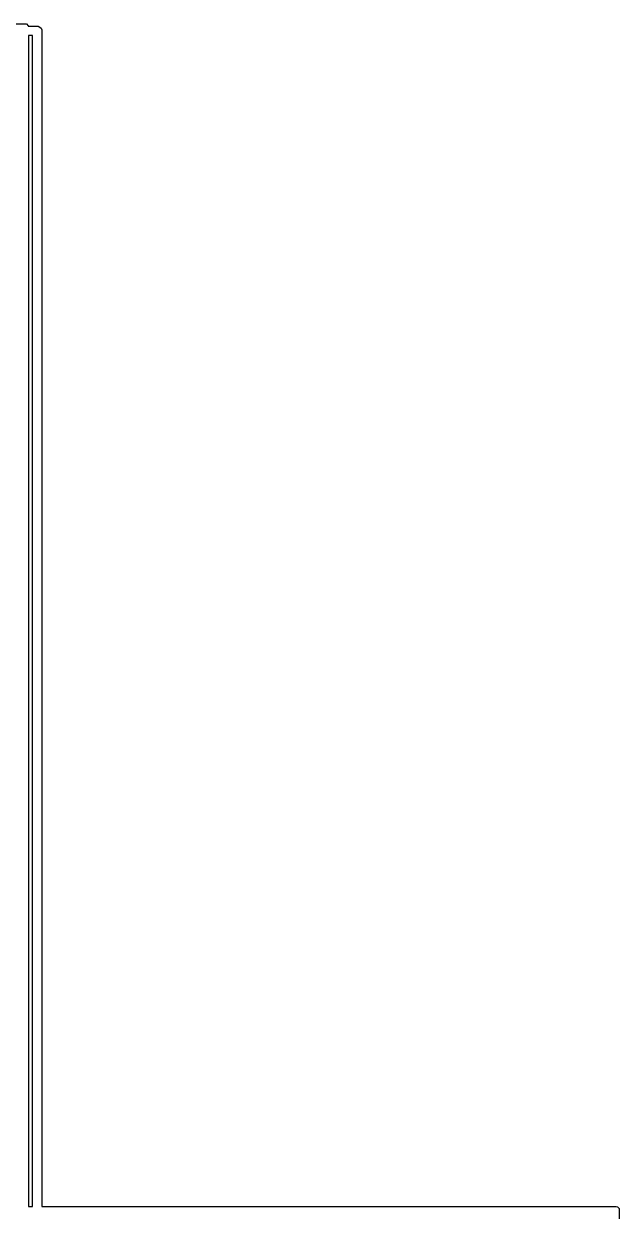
# Model space of a CAD drawing. Header units: millimetres. Extents: x 14 to 286, y -133 to -45.
# Drawn here: x 276.53 to 286.1, y -66.61 to -47.53 of the extents above; entities that cross this region are included whole.
import ezdxf

# ---------------------------------------------------------------- set-up
doc = ezdxf.new("R2010")
doc.units = ezdxf.units.MM
doc.layers.add('User.Drawings', color=9, linetype='CONTINUOUS', true_color=0xc2c2c2)

msp = doc.modelspace()

# ---------------------------------------------------------------- linework, layer by layer
at = {"layer": 'User.Drawings', "linetype": 'CONTINUOUS'}
for p, q in [((257.551716, -47.530009), (276.551716, -47.530009)), ((276.551716, -47.530009), (276.57085, -47.533815)), ((276.57085, -47.533815), (276.59791, -47.560875)), ((276.59791, -47.560875), (276.599725, -47.57)), ((276.599725, -47.57), (276.745, -47.57)), ((276.745, -47.57), (276.759632, -47.571441)), ((276.759632, -47.571441), (276.786668, -47.58264)), ((276.786668, -47.58264), (276.80736, -47.603332)), ((276.80736, -47.603332), (276.818559, -47.630368)), ((276.818559, -47.630368), (276.82, -47.645)), ((276.82, -47.645), (276.82, -66.530009)), ((276.601716, -47.72), (276.601716, -66.530009)), ((276.67, -47.72), (276.601716, -47.72)), ((276.67, -66.530009), (276.67, -47.72)), ((276.601716, -66.530009), (276.67, -66.530009)), ((276.82, -66.530009), (286.051716, -66.530009)), ((286.051716, -66.530009), (286.07085, -66.533815)), ((286.07085, -66.533815), (286.09791, -66.560875)), ((286.09791, -66.560875), (286.101716, -66.580009)), ((286.101716, -66.580009), (286.101716, -85.580009))]:
    msp.add_line(p, q, dxfattribs=at)

doc.saveas('drawing.dxf')
